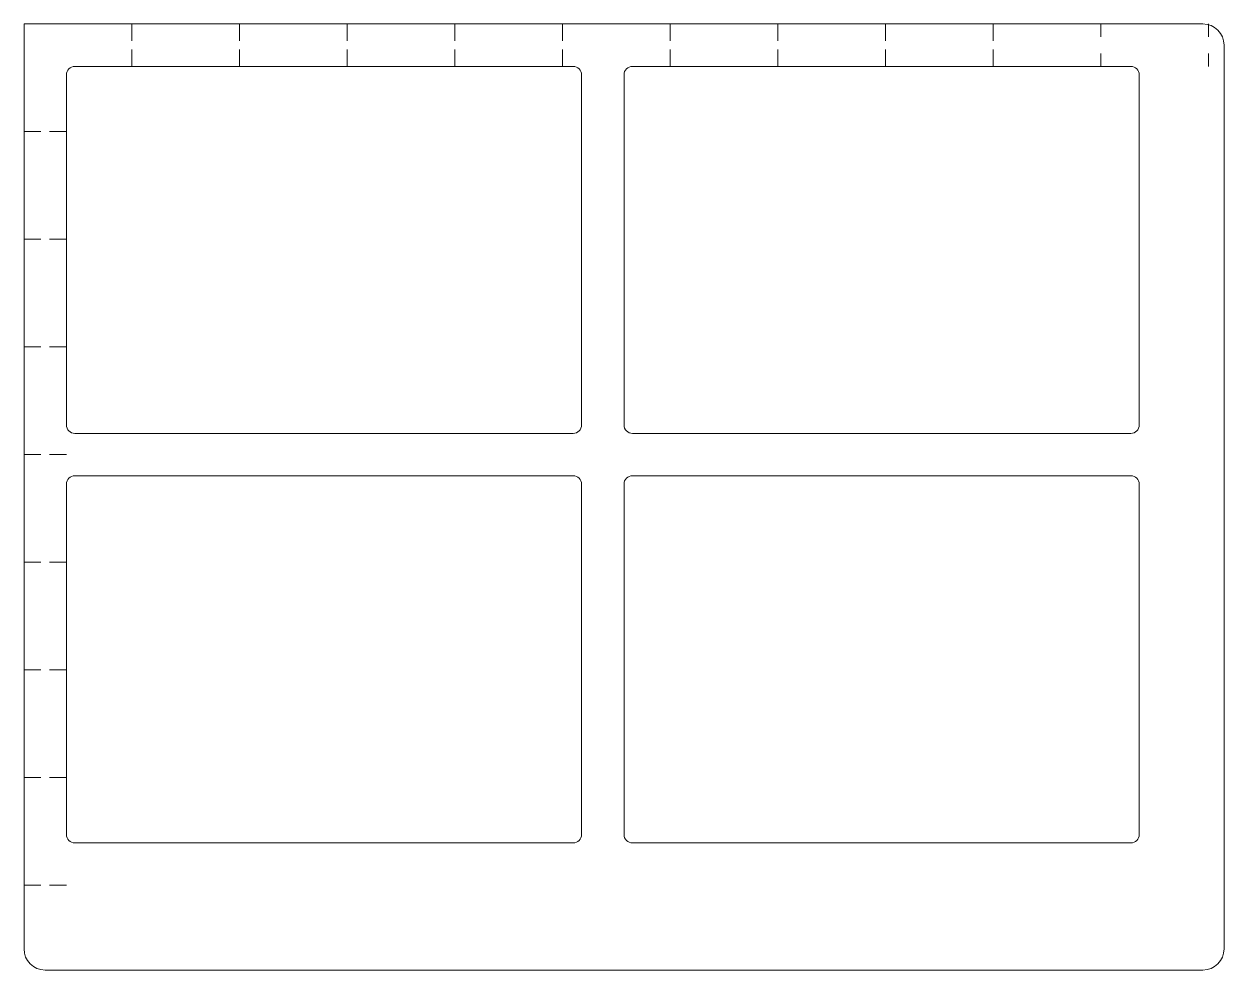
# Model space of a CAD drawing. Header units: millimetres. Extents: x 0 to 283, y -20 to 203.
import ezdxf

# ---------------------------------------------------------------- set-up
doc = ezdxf.new("R2010")
doc.units = ezdxf.units.MM
doc.layers.add('2. Mark (Vector)', color=5, linetype='Continuous', lineweight=5, true_color=0x0000ff)
doc.layers.add('3. Cut (Vector)', color=1, linetype='Continuous', lineweight=5, true_color=0xff0000)

msp = doc.modelspace()

# ---------------------------------------------------------------- linework, layer by layer
at = {"layer": '2. Mark (Vector)'}
for p, q in [((25.4, 203.2), (25.4, 199.2)), ((50.8, 203.2), (50.8, 199.2)), ((76.2, 203.2), (76.2, 199.2)), ((101.6, 203.2), (101.6, 199.2)), ((127, 203.2), (127, 199.2)), ((152.4, 203.2), (152.4, 199.2)), ((177.8, 203.2), (177.8, 199.2)), ((203.2, 203.2), (203.2, 199.2)), ((228.6, 203.2), (228.6, 199.2)), ((254, 203.2), (254, 200.2)), ((279.4, 203.2), (279.4, 200.2)), ((25.4, 193.2), (25.4, 197.2)), ((50.8, 193.2), (50.8, 197.2)), ((76.2, 193.2), (76.2, 197.2)), ((101.6, 193.2), (101.6, 197.2)), ((127, 193.2), (127, 197.2)), ((152.4, 193.2), (152.4, 197.2)), ((177.8, 193.2), (177.8, 197.2)), ((203.2, 193.2), (203.2, 197.2)), ((228.6, 193.2), (228.6, 197.2)), ((254, 193.2), (254, 196.2)), ((279.4, 193.2), (279.4, 196.2)), ((0, 177.8), (4, 177.8)), ((10, 177.8), (6, 177.8)), ((0, 152.4), (4, 152.4)), ((10, 152.4), (6, 152.4)), ((0, 127), (4, 127)), ((10, 127), (6, 127)), ((0, 101.6), (4, 101.6)), ((10, 101.6), (6, 101.6)), ((0, 76.2), (4, 76.2)), ((10, 76.2), (6, 76.2)), ((0, 50.8), (4, 50.8)), ((10, 50.8), (6, 50.8)), ((0, 25.4), (4, 25.4)), ((10, 25.4), (6, 25.4)), ((0, 0), (4, 0)), ((10, 0), (6, 0))]:
    msp.add_line(p, q, dxfattribs=at)
at = {"layer": '3. Cut (Vector)'}
for p, q in [((0, 203.2), (0, -15)), ((278.05, 203.2), (0, 203.2)), ((283.05, -15), (283.05, 198.2)), ((129.525, 193.2), (12, 193.2)), ((261.05, 193.2), (143.525, 193.2)), ((10, 191.2), (10, 108.6)), ((131.525, 191.2), (131.525, 108.6)), ((141.525, 191.2), (141.525, 108.6)), ((263.05, 108.6), (263.05, 191.2)), ((129.525, 106.6), (12, 106.6)), ((261.05, 106.6), (143.525, 106.6)), ((129.525, 96.6), (12, 96.6)), ((261.05, 96.6), (143.525, 96.6)), ((10, 94.6), (10, 12)), ((131.525, 94.6), (131.525, 12)), ((141.525, 94.6), (141.525, 12)), ((263.05, 12), (263.05, 94.6)), ((12, 10), (129.525, 10)), ((143.525, 10), (261.05, 10)), ((5, -20), (278.05, -20))]:
    msp.add_line(p, q, dxfattribs=at)
for centre, radius, start, end in [((278.05, 198.2), 5, 0, 90), ((12, 191.2), 2, 90, 180), ((129.525, 191.2), 2, 0, 90), ((143.525, 191.2), 2, 90, 180), ((261.05, 191.2), 2, 0, 90), ((12, 108.6), 2, 180, 270), ((129.525, 108.6), 2, 270, 0), ((143.525, 108.6), 2, 180, 270), ((261.05, 108.6), 2, 270, 0), ((12, 94.6), 2, 90, 180), ((129.525, 94.6), 2, 0, 90), ((143.525, 94.6), 2, 90, 180), ((261.05, 94.6), 2, 0, 90), ((12, 12), 2, 180, 270), ((129.525, 12), 2, 270, 0), ((143.525, 12), 2, 180, 270), ((261.05, 12), 2, 270, 0), ((5, -15), 5, 180, 270), ((278.05, -15), 5, 270, 0)]:
    msp.add_arc(centre, radius, start, end, dxfattribs=at)

doc.saveas('drawing.dxf')
